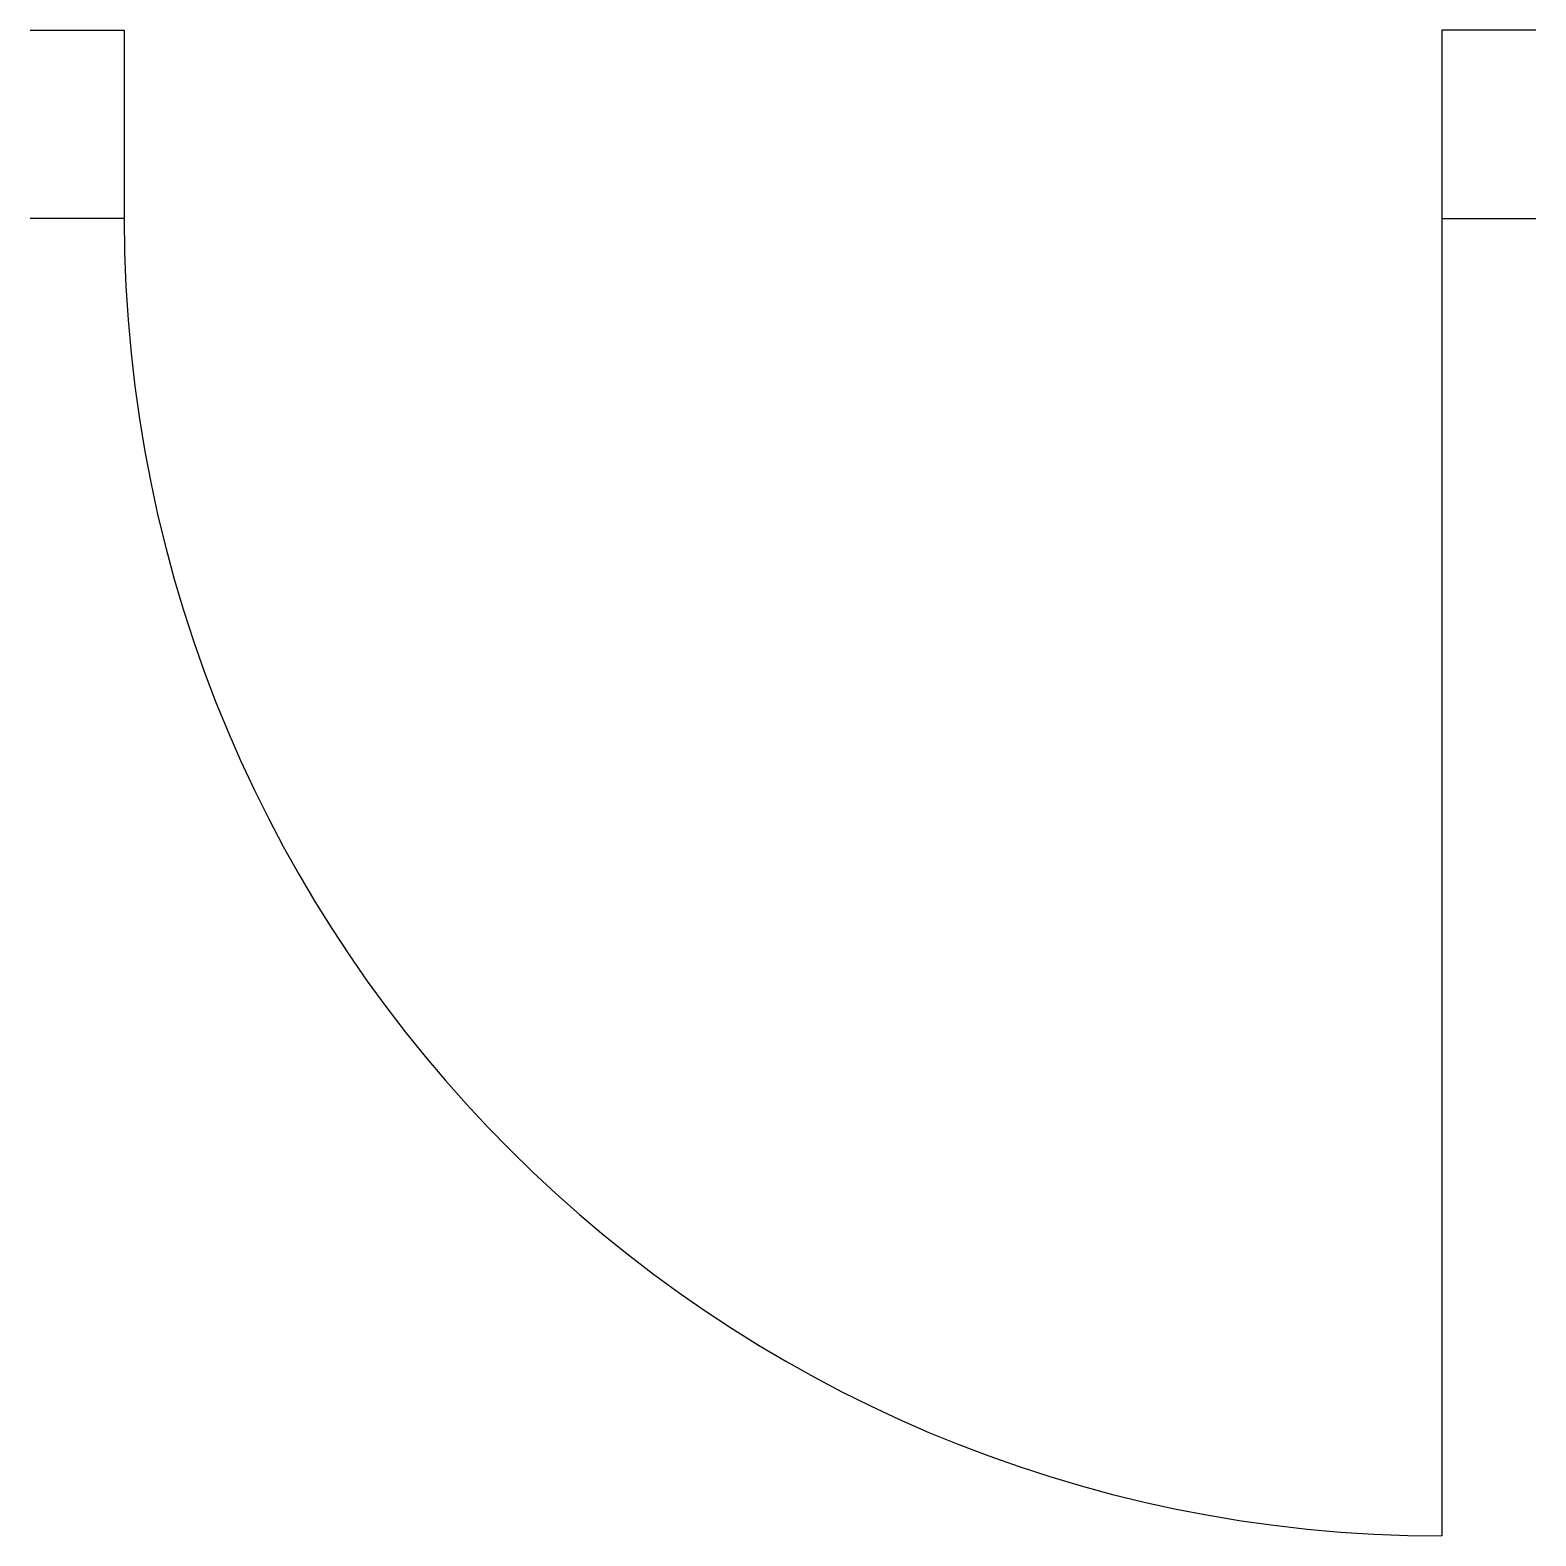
# Model space of a CAD drawing. Header units: millimetres. Extents: x 2739.6 to 2819.6, y 1977.2 to 2057.2.
import ezdxf

# ---------------------------------------------------------------- set-up
doc = ezdxf.new("R2010")
doc.units = ezdxf.units.MM

msp = doc.modelspace()

# ---------------------------------------------------------------- linework, layer by layer
for p, q in [((2739.568, 2057.159), (2744.568, 2057.159)), ((2744.568, 2057.159), (2744.568, 2047.159)), ((2744.568, 2047.159), (2739.568, 2047.159)), ((2814.568, 2047.159), (2814.568, 1977.159))]:
    msp.add_line(p, q)
msp.add_lwpolyline([(2819.568, 2057.159), (2814.568, 2057.159), (2814.568, 2047.159), (2819.568, 2047.159)])
msp.add_arc((2814.568, 2047.159), 70, 180, 270)

doc.saveas('drawing.dxf')
